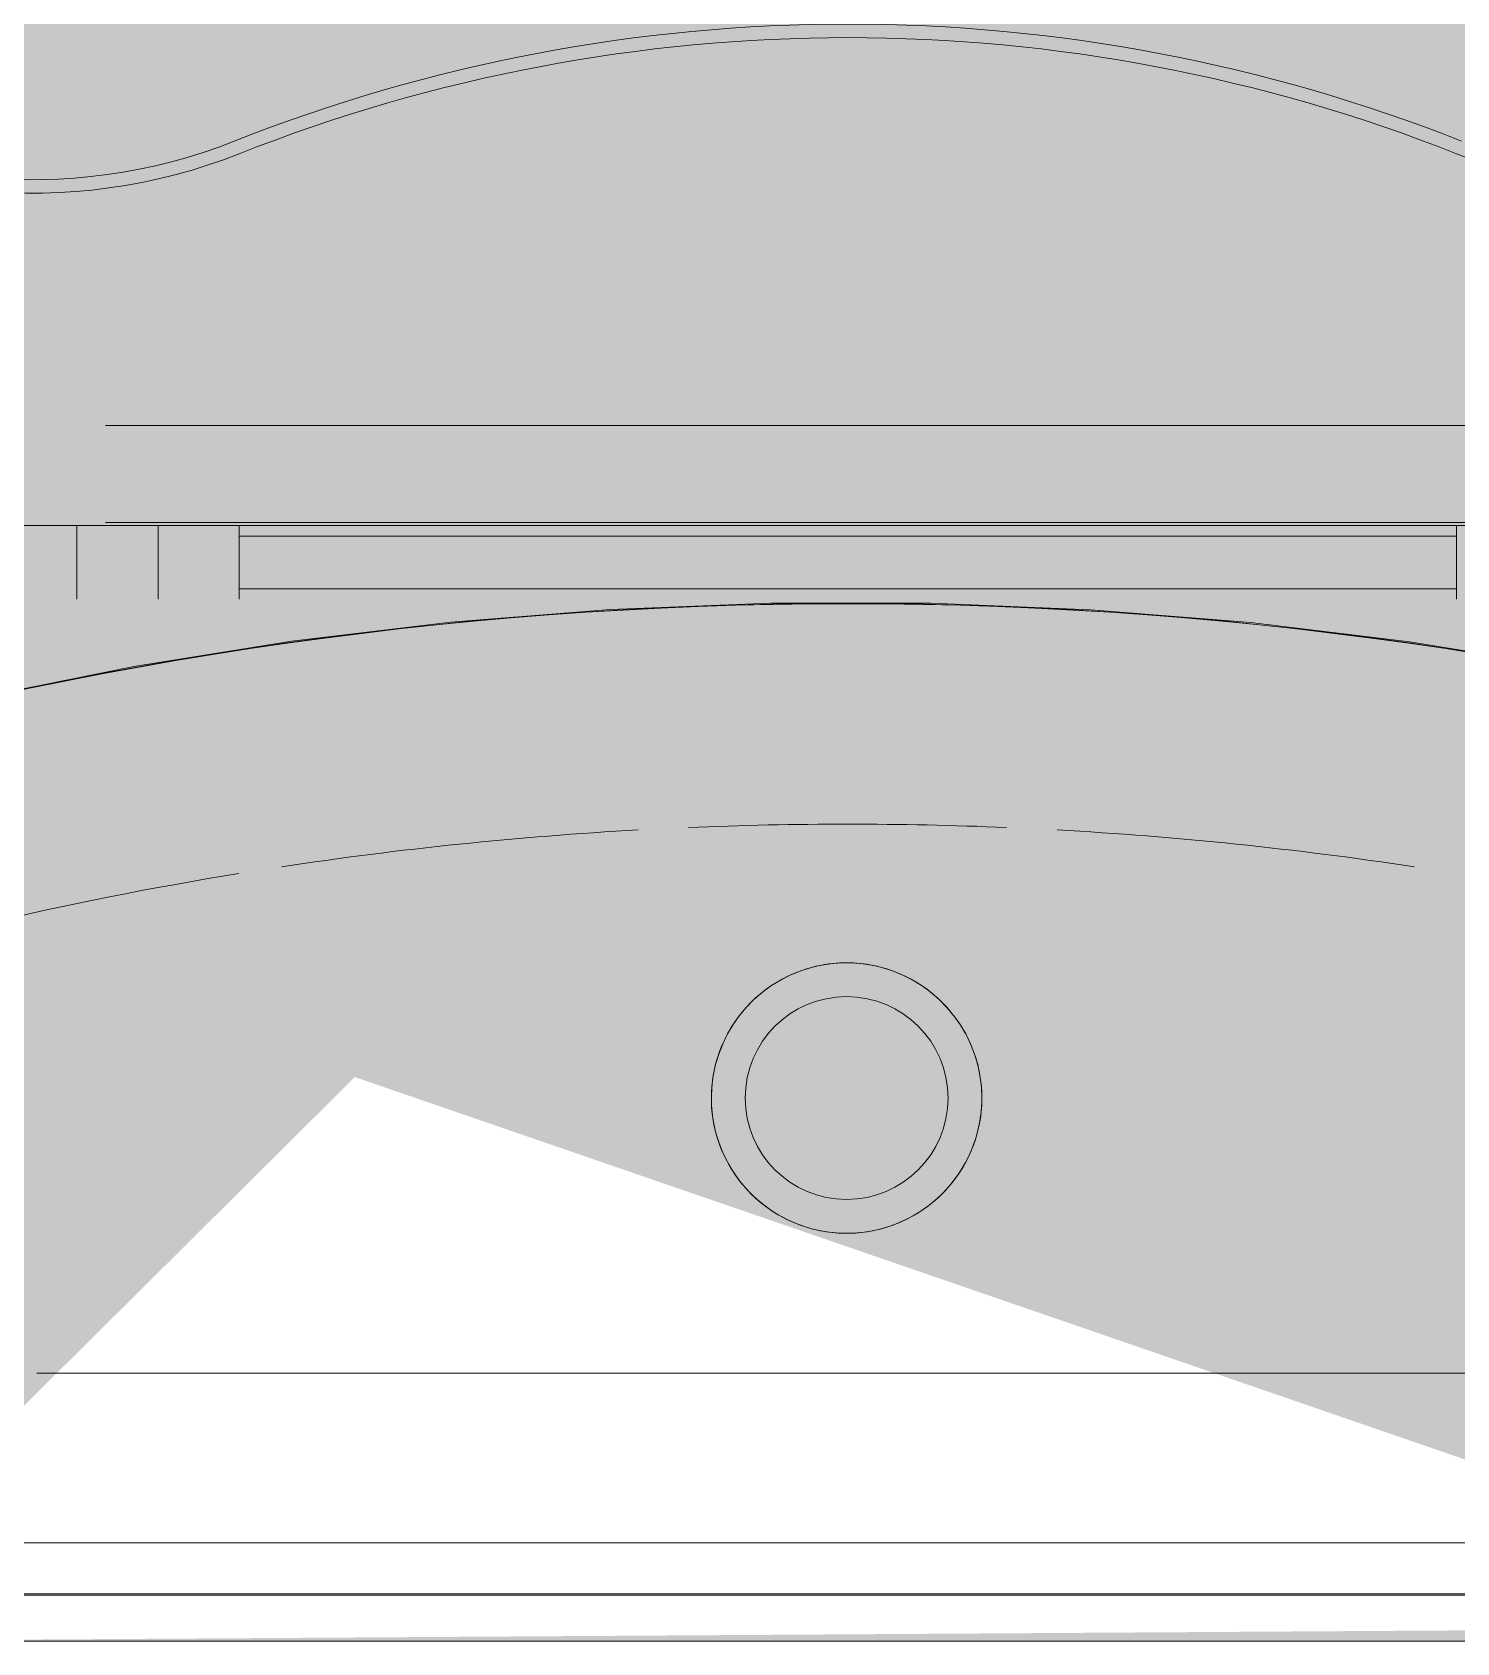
# Model space of a CAD drawing. Header units: metres. Extents: x 149 to 429, y -3 to 162.
# Drawn here: x 369.0345 to 369.2451, y 80.6009 to 80.8391 of the extents above; entities that cross this region are included whole.
import ezdxf

# ---------------------------------------------------------------- set-up
doc = ezdxf.new("R2010")
doc.units = ezdxf.units.M
doc.layers.add('1053_ARQ_BASE_MATADOURO_dwg', color=7, linetype='Continuous', lineweight=5, true_color=0x767676)
for name, color, linetype, lineweight in [('A-EQUIPAMENTOS', 7, 'Continuous', 5), ('A_lay', 7, 'Continuous', 5), ('P-SANR-FIXT', 7, 'Continuous', 5)]:
    doc.layers.add(name, color=color, linetype=linetype, lineweight=lineweight)

# ---------------------------------------------------------------- blocks, each defined once
blk = doc.blocks.new('UT_Bacia com caixa acoplada - UT_Bacia com caixa acoplada-V81-TÉRREO 1_20 - Dependente 2')
at = {"layer": 'P-SANR-FIXT', "color": 9, "true_color": 0xc0c0c0}
for p, q in [((0.1649999999999105, -0.01229811905160714), (-0.1650000000000491, -0.01229811905160714)), ((-0.1649999999999998, -0.01245945945945865), (0.165, -0.01245945945945865)), ((0.165, -0.01249999999999924), (-0.1649999999999998, -0.01249999999999924)), ((-0.09000000000000057, -0.1704400000000009), (-0.09000000000000057, -0.1595600000000009)), ((-0.09000000000000057, -0.1704400000000009), (-0.09000000000000057, -0.1595600000000009)), ((0.08999999999999939, -0.1595600000000009), (0.08999999999999939, -0.1704400000000009)), ((0.08999999999999939, -0.1595600000000009), (0.08999999999999939, -0.1704400000000009)), ((0.1019999999999994, -0.1704400000000009), (0.1019999999999994, -0.1595600000000009)), ((0.1019999999999994, -0.1704400000000009), (0.1019999999999994, -0.1595600000000009)), ((0.1019999999999994, -0.1595600000000009), (0.1019999999999994, -0.1704400000000009)), ((0.1019999999999994, -0.1595600000000009), (0.1019999999999994, -0.1704400000000009)), ((0.1139999999999994, -0.1595600000000009), (0.1139999999999994, -0.1704400000000009)), ((0.1139999999999994, -0.1595600000000009), (0.1139999999999994, -0.1704400000000009)), ((0.1139999999999994, -0.1704400000000009), (0.1139999999999994, -0.1595600000000009)), ((0.1139999999999994, -0.1704400000000009), (0.1139999999999994, -0.1595600000000009)), ((0.08999999999987558, -0.1610900000000613), (-0.0900000000000142, -0.1610900000000613)), ((-0.09000000000000057, -0.1689100000000008), (-0.09000000000000057, -0.1610900000000008)), ((-0.09000000000000057, -0.1689100000000008), (-0.09000000000000057, -0.1610900000000008)), ((0.08999999999999937, -0.1689100000000008), (0.08999999999999937, -0.1610900000000008)), ((0.08999999999999937, -0.1689100000000008), (0.08999999999999937, -0.1610900000000008)), ((-0.0900000000000142, -0.1689100000001063), (0.08999999999987558, -0.1689100000001063)), ((0.1499999999999312, -0.1704735377196123), (-0.1500000000000699, -0.1704735377196123))]:
    blk.add_line(p, q, dxfattribs=at)
at = {"layer": 'P-SANR-FIXT', "color": 254, "true_color": 0xe0e0e0}
for p, q in [((0.1649999999999105, -0.02000242522449371), (-0.1650000000000491, -0.02000242522449371)), ((0.1239104824909016, -0.02000242522449371), (0.1083004234525761, -0.02000242522449371))]:
    blk.add_line(p, q, dxfattribs=at)
at = {"layer": 'P-SANR-FIXT', "color": 254, "true_color": 0xd3d3d3}
for p, q in [((0.1199188116889888, -0.04509459459459393), (-0.1198088111201021, -0.04509459459459392)), ((0.1199188116889889, -0.04509459459459381), (-0.1198088111201021, -0.04509459459459381))]:
    blk.add_line(p, q, dxfattribs=at)
at = {"layer": 'P-SANR-FIXT', "color": 254, "true_color": 0xe9e9e9}
for p, q in [((-0.1198088111201021, -0.04509459459459392), (0.1199188116889888, -0.04509459459459393)), ((-0.1198088111201021, -0.04509459459459381), (0.1199188116889888, -0.04509459459459381))]:
    blk.add_line(p, q, dxfattribs=at)
at = {"layer": 'P-SANR-FIXT', "color": 9, "true_color": 0xc0c0c0, "flags": 128}
blk.add_lwpolyline([(-0.1753658744908902, -0.1325345878290856), (-0.1526089801756771, -0.1390949596619823), (-0.1296079440471254, -0.1447400508452551), (-0.1063995628561836, -0.1494608304373936), (-0.08302096506209419, -0.1532497461980049), (-0.05950955143416977, -0.1561007366701151), (-0.03590293521848034, -0.1580092408771847), (-0.01223888196537009, -0.1589722056196572), (0.01144475088808322, -0.1589880903591926), (0.0351100745814234, -0.1580568696837236), (0.05871922964517835, -0.1561800333476513), (0.0822344464676804, -0.1533605838887754), (0.1056181057181511, -0.1496030318247995), (0.1288327985302734, -0.1449133884373818), (0.1518413863474238, -0.1392991561555126), (0.1746070603376684, -0.1327693165533268), (0.1753658744907516, -0.1325345878290856)], dxfattribs=at)
at = {"layer": 'P-SANR-FIXT', "color": 9, "true_color": 0xc0c0c0}
for centre, radius, start, end in [((0.0002010592212973183, -0.08579894077870352), 0.01999999999999999, 7.060831392849006e-13, 180.0000000000002), ((0.0002010592212985027, -0.08579894077870355), 0.02000000000000002, 5.088887490341627e-13, 180.0000000000002), ((0.0002010592212973183, -0.08579894077870352), 0.01999999999999999, 60.00000000000009, 120), ((0.0002010592212984383, -0.08579894077870355), 0.01999999999999999, 60.00000000000082, 120.0000000000007), ((0.0002010592212974875, -0.08579894077870359), 0.01499999999999998, 6.933609205590465e-13, 180.0000000000001), ((0.000201059221297494, -0.08579894077870359), 0.01500000000000001, 2.099166089765921e-13, 179.9999999999997), ((0.0002010592212973183, -0.08579894077870352), 0.02000000000000001, 164.9999999999998, 179.9999999999998), ((0.0002010592212984383, -0.08579894077870355), 0.01999999999999999, 165.0000000000007, 180.0000000000006), ((0.0002010592212973183, -0.08579894077870352), 0.02000000000000001, 2.480832651541543e-13, 15.00000000000026), ((0.0002010592212984383, -0.08579894077870355), 0.02000000000000002, 9.144094709207615e-13, 15.00000000000091), ((0.0002010592212973183, -0.08579894077870352), 0.01999999999999999, 180.0000000000002, 5.088887490341627e-14), ((0.0002010592212973183, -0.08579894077870352), 0.02000000000000002, 179.9999999999998, 254.9999999999993), ((0.0002010592212984383, -0.08579894077870355), 0.02000000000000001, 180.000000000001, 255.0000000000008), ((0.0002010592212985027, -0.08579894077870355), 0.02000000000000002, 180.0000000000009, 5.088887490341627e-13), ((0.0002010592212974875, -0.08579894077870359), 0.01499999999999998, 180.0000000000001, 5.088887490341627e-14), ((0.000201059221297494, -0.08579894077870359), 0.015, 179.9999999999997, 359.9999999999992), ((0.0002010592212973183, -0.08579894077870352), 0.02000000000000002, 284.9999999999993, 359.9999999999992), ((0.0002010592212984383, -0.08579894077870355), 0.01999999999999999, 285.0000000000007, 9.796108418907631e-13), ((1.624300693947589e-15, 0.4330317257974887), 0.5919690886741391, 252.7728375652484, 287.2271624347505), ((1.658140291738164e-15, 0.4330317257974888), 0.5919285481335987, 252.7728375652481, 287.2271624347501), ((-0.1206777970490052, -0.3029529656485584), 0.08336298384423603, 68.40751325301024, 122.9655480446208), ((0.1206777970490052, -0.3029529656485584), 0.08336298384423607, 57.03445195537844, 111.5924867469914), ((0.1206777970490052, -0.3029529656485584), 0.08136298384423604, 57.03445195537801, 111.5924867469908), ((0.1206777970490052, -0.3029529656485584), 0.08136298384423603, 57.03445195537842, 111.5924867469904), ((6.728626816130802e-17, 0.001961168904827609), 0.2445634715555092, 248.4075132530095, 291.5924867469886), ((6.728626816130802e-17, 0.001961168904827609), 0.2465634715555092, 248.407513253009, 291.5924867469887)]:
    blk.add_arc(centre, radius, start, end, dxfattribs=at)
at = {"layer": 'P-SANR-FIXT', "color": 254, "true_color": 0xe0e0e0}
for centre, radius, start, end in [((0.0002010592212973183, -0.08579894077870352), 0.02000000000000002, 119.9999999999999, 134.9999999999999), ((0.0002010592212984383, -0.08579894077870355), 0.01999999999999999, 120.0000000000007, 135.0000000000007)]:
    blk.add_arc(centre, radius, start, end, dxfattribs=at)
at = {"layer": 'P-SANR-FIXT', "color": 254, "true_color": 0xd3d3d3}
for centre, radius, start, end in [((0.0002010592212973183, -0.08579894077870352), 0.02, 15.00000000000027, 60.00000000000011), ((0.0002010592212984383, -0.08579894077870355), 0.02000000000000002, 15.00000000000093, 60.0000000000009), ((0.0002010592212973183, -0.08579894077870352), 0.02000000000000002, 134.9999999999999, 164.9999999999998), ((0.0002010592212984383, -0.08579894077870355), 0.01999999999999999, 135.0000000000007, 165.0000000000007), ((1.632760593395233e-15, 0.4330317257974887), 0.5593339535390045, 279.2687003797514, 287.2271624347505), ((1.632760593395233e-15, 0.4330317257974887), 0.5593339535390046, 279.2687003797511, 287.2271624347502), ((0.0002010592212973183, -0.08579894077870352), 0.02, 254.9999999999993, 284.9999999999993), ((0.0002010592212984383, -0.08579894077870355), 0.01999999999999999, 255.0000000000008, 285.0000000000008), ((1.632760593395233e-15, 0.4330317257974887), 0.5593339535390042, 261.3864187826239, 266.8279025545111), ((1.632760593395233e-15, 0.4330317257974887), 0.5593339535390042, 261.3864187826236, 266.8279025545108), ((1.632760593395233e-15, 0.4330317257974887), 0.5593339535390044, 273.1808030002777, 278.613581217375), ((1.632760593395233e-15, 0.4330317257974887), 0.5593339535390044, 273.1808030002773, 278.6135812173746), ((1.632760593395233e-15, 0.4330317257974887), 0.5593339535390043, 267.5980336364486, 272.4137919881114), ((1.632760593395233e-15, 0.4330317257974887), 0.5593339535390043, 267.5980336364483, 272.4137919881111), ((-0.1206777970490052, -0.3029529656485584), 0.08336298384423604, 68.40751325301059, 122.9655480446205), ((0.1206777970490052, -0.3029529656485584), 0.08336298384423603, 57.03445195537769, 111.5924867469907), ((6.728626816130802e-17, 0.001961168904827609), 0.2445634715555092, 248.4075132530101, 291.5924867469892), ((6.728626816130802e-17, 0.001961168904827609), 0.2465634715555092, 248.4075132530093, 291.5924867469886)]:
    blk.add_arc(centre, radius, start, end, dxfattribs=at)
at = {"layer": 'P-SANR-FIXT', "color": 254, "true_color": 0xe9e9e9}
for radius, start, end in [(0.559333953539004, 279.2687003797519, 287.2271624347509), (0.5593339535390041, 279.2687003797515, 287.2271624347505), (0.5593339535390044, 261.3864187826243, 266.8279025545115), (0.5593339535390045, 261.3864187826239, 266.8279025545111), (0.5593339535390043, 273.1808030002781, 278.6135812173753), (0.5593339535390043, 273.1808030002778, 278.613581217375), (0.5593339535390043, 267.598033636449, 272.4137919881118), (0.5593339535390043, 267.5980336364486, 272.4137919881114)]:
    blk.add_arc((1.632760593395233e-15, 0.4330317257974887), radius, start, end, dxfattribs=at)
blk = doc.blocks.new('1053_ARQ_BASE_MATADOURO_dwg_acoplada-V65-TÉRREO 1_20 - Dependente 2')
at = {"layer": 'A-EQUIPAMENTOS', "true_color": 0xe2e2e2}
h = blk.add_hatch(color=254, dxfattribs=at)
h.paths.add_polyline_path([(-0.1568787479348426, -0.005489818191695485), (-0.07291134216303144, -0.08890038771524506), (0.163253793666371, -0.007540405645678948), (-0.02455669331173558, -0.006337365551102084)])
h.paths.add_polyline_path([(0.17857954748509, -0.005489758697277467), (0.1997696623142587, -0.01154961335559674), (0.1898451968942274, -0.4911843262677378), (0.157956282033, -0.5759980215533193), (0.08918642130715053, -0.6372831408437455), (-0.0002302538252773957, -0.6594149685796161), (-0.08964692898861468, -0.6372832516397301), (-0.1584167898002619, -0.5759980217750905), (-0.2002434113427993, -0.4710424196645598), (-0.1892933772916768, -0.005489823940489805), (0.1755577773280038, -0.005489759233201403)])
at = {"layer": 'A-EQUIPAMENTOS', "color": 253, "true_color": 0xaaaaaa, "flags": 128}
blk.add_lwpolyline([(-0.2002302526212916, -0.4897107035870079), (-0.2002302526212916, -0.1278460692934097), (-0.2043315815941187, -0.1278460692934097), (-0.2043315815939801, -0.095035437511278), (-0.2002302526212916, -0.095035437511278), (-0.2002302526212916, -0.005489754939156774), (-0.1758182758469047, -0.005489754939156774), (-0.1743064813423105, -0.005489754939156774), (-0.1722558168559663, -0.005489754939226077), (-0.1700770061748725, -0.005489754939156774), (-0.1626860492527954, -0.005489754939156774), (4.158209776505828e-13, -0.005489754939156774), (0.1640531589111437, -0.005489754939156774), (0.1715111766029339, -0.00548975493908747), (0.1977190828924118, -0.005489754939156774), (0.1997697473787561, -0.005489754939156774), (0.1997697473787561, -0.007251202221353378), (0.1997697473786175, -0.009217759092058441), (0.1997697473786175, -0.04729898171773239)], dxfattribs=at)
at = {"layer": 'A-EQUIPAMENTOS', "color": 254, "true_color": 0xd5d5d5, "flags": 128}
for points in [[(-0.10978124587692, -0.1709100235074706), (-0.02426911381670652, -0.1709100235074706), (-0.0002302526213370584, -0.1709100235074706), (0.02380860857417101, -0.1709100235075399), (0.1097813045527251, -0.1709100235076092)], [(-0.1097812433311254, -0.1852646749122961), (-0.02455666162104863, -0.1852646749122268), (-0.0002302526213370584, -0.1852646749122268), (0.02409615637837451, -0.1852646749122268), (0.1097813070985198, -0.1852646749122268)]]:
    blk.add_lwpolyline(points, dxfattribs=at)
blk = doc.blocks.new('1053_ARQ_BASE_MATADOURO_dwg_arq geral tgov-4039641-TÉRREO 1_20 - Dependente 2')
at = {"layer": 'A_lay', "true_color": 0xaaaaaa}
h = blk.add_hatch(dxfattribs=at)
h.set_pattern_fill('FP_9', color=253, style=0, pattern_type=2)
h.set_pattern_definition([(90, (-0.43, 0), (-0.6125, 3.750480822388769e-17), []), (180, (-0.43, 0), (-7.500961644777538e-17, -0.6125), [])])
h.paths.add_polyline_path([(33.39822966559106, -2.44784970763558), (33.39005279484002, -2.336813861293972), (33.39822966559106, -2.288367716530024), (33.40640653633821, -2.29638141773033), (33.40640653633821, -2.397166472628573)])
h.paths.add_polyline_path([(31.83006498345653, -2.590337736531992), (32.07822966552344, -2.585054363854047), (32.07822966552344, -1.360337736084883), (31.99822966370272, -1.360337737947553), (31.57396809628698, -1.784604303538716), (31.55982596066316, -1.770462168380541), (31.9982296655656, -1.340337736531895), (32.09822966554208, -1.346195600926777), (32.09822966803853, -2.590337723865946), (32.97822966554673, -2.580063154920824), (32.97822966554673, -1.360337736084883), (32.69822787267089, -1.360339528953856), (32.27396809635689, -1.784604303538647), (32.25982596073293, -1.770462168380194), (32.6982296655188, -1.340337736531895), (33.0123718011892, -1.346195600926777), (33.42892799920289, -1.778167539158531), (33.42249373428067, -1.784601803869511), (32.99822966556523, -1.360337736084883), (32.99822967724536, -2.590337723865946), (33.39035598840805, -2.585054363854047), (33.39822966559106, -2.44784970763558), (33.40640653633821, -2.59033772349344), (33.79822966549547, -2.585054363854047), (33.79822966549547, -1.360337736084883), (33.59822966554209, -1.360337736084883), (33.59822966554375, -1.340337736531895), (33.79822966549547, -1.33833798036249), (33.79822966549547, -0.5403377357869252), (32.49990418984085, -0.5403377357869252), (32.49990418984085, -0.5203377362339374), (33.79822966549547, -0.5203377362339374), (33.79822966549547, 0.7096622604878315), (31.64822966558858, 0.7096622623505017), (31.64822966547229, -0.7203377373515494), (31.3782296655701, -0.9803377389905873), (31.3782296655701, -1.340337738394565), (31.39822966547217, -1.346195600926777), (31.39822966547217, -1.360337737947553), (31.19822966551879, -1.360337737947553), (31.19822967201003, -2.590337723865946), (31.82791450107479, -2.590337723865946)])
h.paths.add_polyline_path([(32.38339294388421, -2.584848022531796), (32.69549398008012, -2.572539998526298), (32.67970626495907, -2.566392060369181), (32.45902734594421, -2.509715176655277), (32.38545728396516, -2.582797378301478)])
h.paths.add_polyline_path([(32.97822966554673, -2.590337723865946), (32.34961111823314, -2.585498427620577), (32.34004142331659, -2.574622032052993), (32.35167963012108, -2.05444157594287), (32.36290796080072, -2.0508285947457), (32.41250386946673, -1.979505139154429), (32.49398386001402, -1.936538050224904), (32.58609878600665, -1.936538033952651), (32.66823930205481, -1.980255806933235), (32.71960968453018, -2.055517894237872), (32.74004135305855, -2.119542273944098), (32.74004143919781, -2.578788168292139), (32.86926999353336, -2.585054363854047)])
h.paths.add_polyline_path([(31.48298628418701, -2.58484793312488), (31.79508739105156, -2.572539999373534), (31.77929960537774, -2.566391970962127), (31.55862059624339, -2.509715176655277), (31.48505062426797, -2.582797288894562)])
h.paths.add_polyline_path([(31.19822967201003, -2.590337723865946), (31.43963476373582, -2.567305094222049), (31.44983925261197, -2.097990779332588), (31.48144814114043, -2.014339729814195), (31.55982596066316, -1.942727013687805), (31.63526015073573, -1.924894119495031), (31.68569212630959, -1.936537944545735), (31.76783272102194, -1.980255806933235), (31.81920302483299, -2.055517804830887), (31.83963469347765, -2.119511192494337), (31.83963477961704, -2.578787159810047), (31.72615405031057, -2.584848009049702), (31.40682449345147, -2.586316306705577)])
h.paths.add_polyline_path([(33.33759692668674, -2.222328154900202), (33.35460424980258, -2.195586064349797), (33.39611333571045, -2.178598915310612), (33.38238361738827, -2.187033293926011), (33.34046915341153, -2.220244026059224)])
at = {"extrusion": (0, 0, -1), "zscale": -1, "rotation": 179.9999898619997}
blk.add_blockref('1053_ARQ_BASE_MATADOURO_dwg_acoplada-V65-TÉRREO 1_20 - Dependente 2', (-32.54027169279287, -2.590337812900754), dxfattribs=at)
blk = doc.blocks.new('1053_ARQ_BASE_MATADOURO_dwg-3625622-TÉRREO 1_20 - Dependente 2')
blk.add_blockref('1053_ARQ_BASE_MATADOURO_dwg_arq geral tgov-4039641-TÉRREO 1_20 - Dependente 2', (130.2097949645677, 83.1860339743535))

msp = doc.modelspace()

# ---------------------------------------------------------------- block references
at = {"layer": '1053_ARQ_BASE_MATADOURO_dwg', "color": 253, "true_color": 0xaaaaaa}
msp.add_blockref('1053_ARQ_BASE_MATADOURO_dwg-3625622-TÉRREO 1_20 - Dependente 2', (206.4050371545499, 0), dxfattribs=at)
at = {"layer": 'P-SANR-FIXT', "color": 9, "true_color": 0xc0c0c0, "rotation": 180}
msp.add_blockref('UT_Bacia com caixa acoplada - UT_Bacia com caixa acoplada-V81-TÉRREO 1_20 - Dependente 2', (369.1551038109369, 80.5956962378212), dxfattribs=at)

doc.saveas('drawing.dxf')
